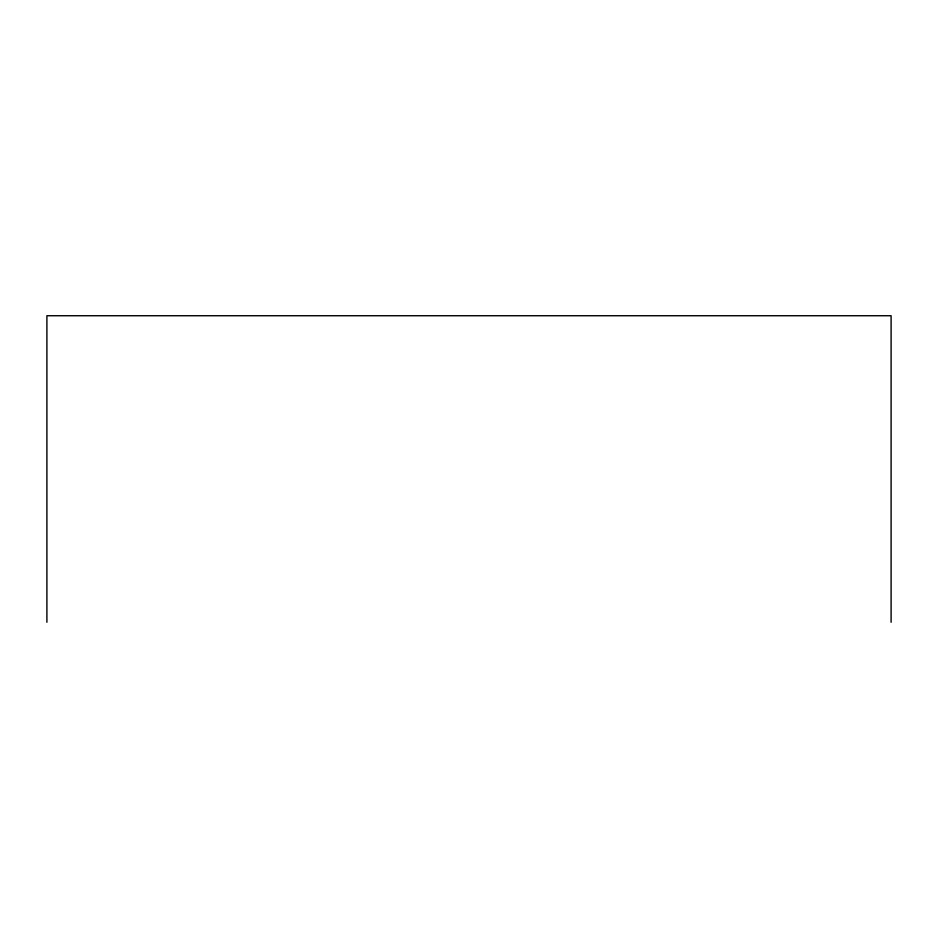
<?xml version="1.0" encoding="UTF-8"?>
<svg xmlns="http://www.w3.org/2000/svg" width="938" height="938" viewBox="0 0 938 938"><rect width="100%" height="100%" fill="white"/><g stroke="black" fill="none" stroke-linecap="round" stroke-linejoin="round"><path stroke-width="1.41" d="M891.1 622.269L891.1 315.731L46.9 315.731L46.9 622.269"/></g></svg>
